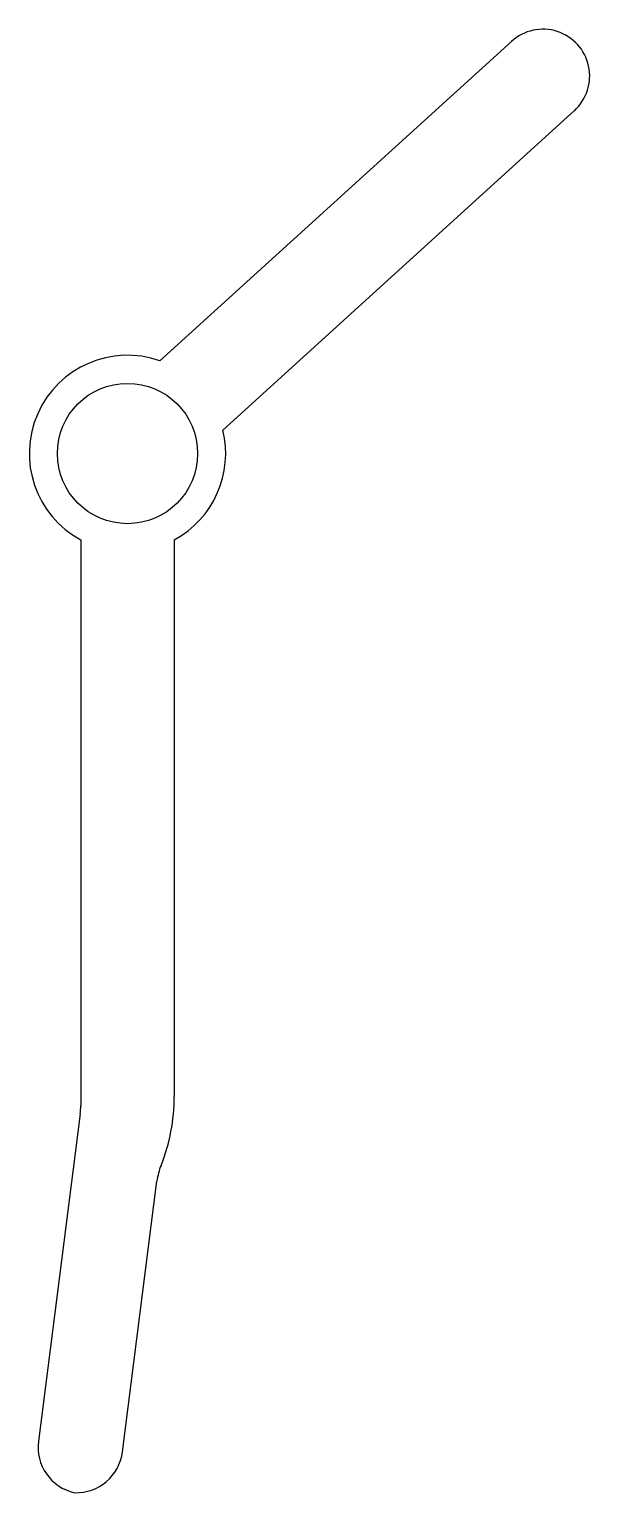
# Model space of a CAD drawing. Header units: millimetres. Extents: x -16 to 44, y -96 to 61.
import ezdxf

# ---------------------------------------------------------------- set-up
doc = ezdxf.new("R2010")
doc.units = ezdxf.units.MM

msp = doc.modelspace()

# ---------------------------------------------------------------- linework, layer by layer
at = {"color": 7, "linetype": 'Continuous', "lineweight": 25}
for p, q in [((-2.39, 25.13), (35.19, 59.26)), ((4.33, 17.73), (41.91, 51.86)), ((-10.86, 5.99), (-10.86, -54.46)), ((-0.86, 5.99), (-0.86, -53.48)), ((-10.92, -55.35), (-15.39, -90.33)), ((-6.4, -91.47), (-2.71, -62.55))]:
    msp.add_line(p, q, dxfattribs=at)
msp.add_circle((-5.86, 15.22), 7.5, dxfattribs=at)
for centre, radius, start, end in [((38.55, 55.56), 5, 312.2469, 132.2469), ((-5.86, 15.22), 10.5, 70.6838, 241.5631), ((-5.86, 15.22), 10.5, 298.4369, 13.81), ((-17.86, -54.46), 7, 352.7197, 0), ((-20.86, -53.48), 20, 338.3583, 0), ((4.23, -63.44), 7, 158.3583, 172.7197), ((-10.43, -90.96), 5, 172.7197, 257.3044), ((-11.36, -90.84), 5, 268.135, 352.7197)]:
    msp.add_arc(centre, radius, start, end, dxfattribs=at)

doc.saveas('drawing.dxf')
